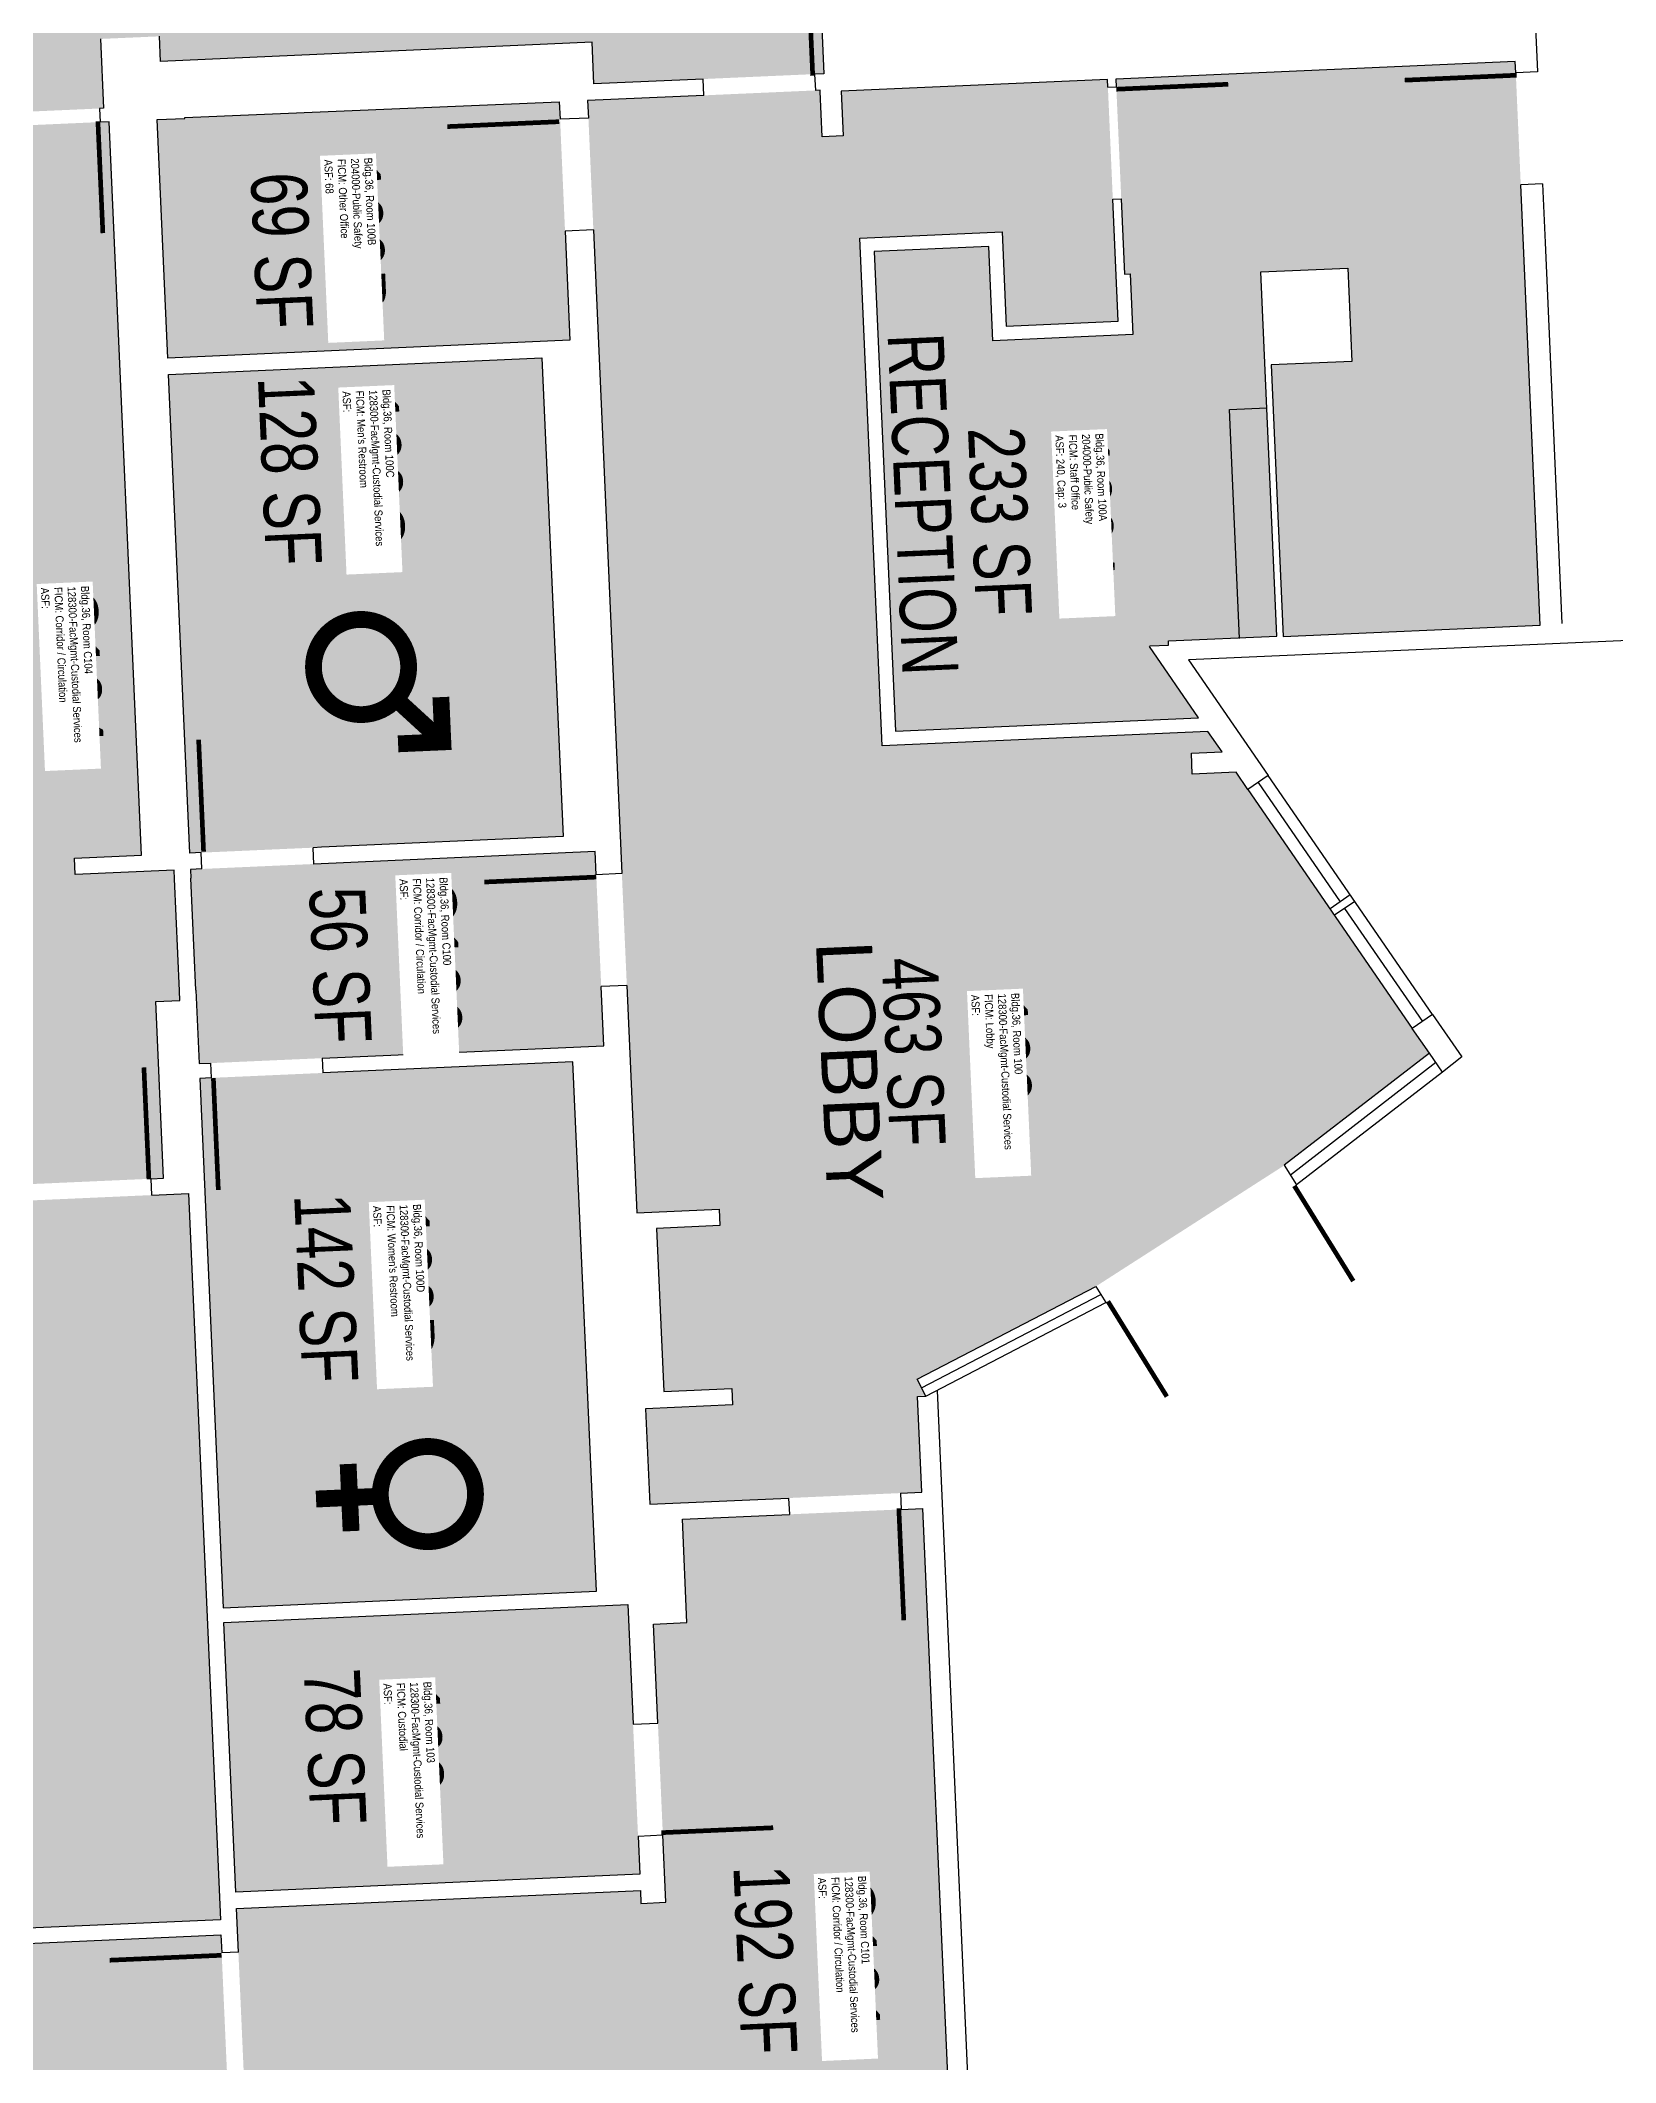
# Model space of a CAD drawing. Header units: inches. Extents: x 69210132 to 69211855, y 27688283 to 27689859.
# Drawn here: x 69210611 to 69211118, y 27688682 to 27689332 of the extents above; entities that cross this region are included whole.
import ezdxf
from ezdxf.enums import TextEntityAlignment as Align

# ---------------------------------------------------------------- set-up
doc = ezdxf.new("R2010")
doc.units = ezdxf.units.IN
doc.header["$MEASUREMENT"] = 0
for name, color, linetype in [('A-DOOR', 2, 'Continuous'), ('A-FLOR', 3, 'Continuous'), ('A-GLAZ', 1, 'Continuous'), ('A-IDEN-ICON', 4, 'Continuous'), ('A-IDEN-RNUM', 7, 'Continuous'), ('A-IDEN-SNUM', 4, 'Continuous'), ('A-IDEN-TEXT', 4, 'Continuous'), ('A-IDEN-VNUM', 4, 'Continuous'), ('A-WALL', 5, 'Continuous'), ('AREA-TEXT', 3, 'Continuous'), ('Rooms-Category-Color', 7, 'Continuous'), ('Rooms-College-Color', 7, 'Continuous'), ('Rooms-Department-Color', 7, 'Continuous'), ('Rooms-Division-Color', 7, 'Continuous'), ('Rooms-Information', 7, 'Continuous')]:
    doc.layers.add(name, color=color, linetype=linetype)
doc.styles.add('CP_AREA', font='arial.ttf', dxfattribs={"height": 15})
doc.styles.add('CP_ROOMSNUMBER', font='arial.ttf', dxfattribs={"height": 1})
doc.styles.add('CP_ROOMVNUMBER', font='arial.ttf', dxfattribs={"width": 0.85, "height": 0.075})
doc.styles.get("Standard").update_dxf_attribs({"font": 'arial.ttf'})

# ---------------------------------------------------------------- blocks, each defined once
blk = doc.blocks.new('CPWOMEN')
at = {"const_width": 0.015}
blk.add_lwpolyline([(-0.0375, 0, 1), (0.0475, 0, 1)], format="xyb", close=True, dxfattribs=at)
for points in [[(0.005, -0.04), (0.005, -0.1)], [(-0.025, -0.07), (0.035, -0.07)]]:
    blk.add_lwpolyline(points, dxfattribs=at)
blk = doc.blocks.new('CPMEN')
at = {"const_width": 0.015}
for points in [[(0.055, 0.01), (0.055, 0.05), (0.015, 0.05)], [(0.0151, 0.0101), (0.055, 0.05)]]:
    blk.add_lwpolyline(points, dxfattribs=at)
blk.add_lwpolyline([(-0.0575, -0.02, 1), (0.0275, -0.02, 1)], format="xyb", close=True, dxfattribs=at)

msp = doc.modelspace()

# ---------------------------------------------------------------- hatches: boundary and pattern name
at = {"layer": 'Rooms-Category-Color', "true_color": 0xadadad}
for points in [[(69210506.73, 27689421.72), (69210570.54, 27689424.55), (69210571, 27689414.31), (69210585.36, 27689414.94), (69210650.55, 27689417.83), (69210650.1, 27689427.82), (69210858.13, 27689437.03), (69210863.24, 27689321.64), (69210789.33, 27689318.37), (69210788.74, 27689331.73), (69210650, 27689325.59), (69210649.64, 27689333.65), (69210630.66, 27689332.81), (69210631.65, 27689310.51), (69210581.51, 27689308.29), (69210580.69, 27689326.86), (69210511.07, 27689323.78)], [(69210787.31, 27689313.03), (69210803.14, 27688955.53), (69210829.62, 27688956.7), (69210829.85, 27688951.45), (69210809.49, 27688950.55), (69210811.82, 27688898.1), (69210833.67, 27688899.07), (69210833.9, 27688893.83), (69210805.93, 27688892.59), (69210807.29, 27688861.9), (69210894.7, 27688865.77), (69210893.33, 27688896.66), (69210895.98, 27688896.79), (69210893.25, 27688902.05), (69210950.54, 27688931.79), (69211010.81, 27688970.49), (69211057.83, 27689006.97), (69210995.77, 27689097.16), (69210981.7, 27689096.54), (69210981.4, 27689103.28), (69210991.25, 27689103.72), (69210986.74, 27689110.27), (69210882, 27689105.64), (69210874.78, 27689268.74), (69210920.54, 27689270.77), (69210921.88, 27689240.53), (69210957.85, 27689242.13), (69210954.46, 27689319.8), (69210868.81, 27689316.01), (69210869.44, 27689301.65), (69210862.7, 27689301.35), (69210862.05, 27689315.96), (69210862.04, 27689316.33)], [(69210362.03, 27688953.87), (69210651, 27688966.66), (69210648.49, 27689023.48), (69210656.23, 27689023.82), (69210654.5, 27689062.91), (69210654.38, 27689065.66), (69210622.53, 27689064.25), (69210622.3, 27689069.49), (69210643.9, 27689070.45), (69210633.47, 27689306.22), (69210576.02, 27689303.67), (69210588.54, 27689020.83), (69210583.3, 27689020.59), (69210583.29, 27689020.72), (69210359.51, 27689010.81)], [(69210772.58, 27689230.29), (69210779.4, 27689076.45), (69210701.72, 27689073.01), (69210659.39, 27689071.13), (69210652.58, 27689224.98)], [(69210662.38, 27689003.49), (69210792.51, 27689009.25), (69210789.74, 27689071.65), (69210659.62, 27689065.89), (69210661.33, 27689027.18)], [(69210782.6, 27689004.05), (69210662.59, 27688998.74), (69210670.13, 27688828.62), (69210790.13, 27688833.93)], [(69210669.3, 27688728.36), (69210537.38, 27688722.52), (69210533.14, 27688818.24), (69210605.13, 27688821.36), (69210599.03, 27688959.1), (69210658.98, 27688961.76)], [(69210817.76, 27688857.11), (69210894.93, 27688860.52), (69210903.6, 27688664.75), (69210677.86, 27688654), (69210674.41, 27688731.96), (69210804.28, 27688737.71), (69210804.46, 27688733.59), (69210812.45, 27688733.95), (69210808.49, 27688823.36), (69210819.23, 27688823.84)], [(69210670.34, 27688823.87), (69210800.21, 27688829.62), (69210804.05, 27688742.96), (69210674.17, 27688737.21)]]:
    msp.add_hatch(color=253, dxfattribs=at).paths.add_polyline_path(points)
at = {"layer": 'Rooms-Category-Color', "true_color": 0xfa9ba3}
for points in [[(69211031.66, 27689259.16), (69211032.99, 27689229.19), (69211007.02, 27689228.04), (69211010.88, 27689140.75), (69211093.55, 27689144.41), (69211085.53, 27689325.61), (69210957.15, 27689319.92), (69210959.93, 27689257.23), (69210961.68, 27689257.31), (69210962.54, 27689237.83), (69210917.58, 27689235.84), (69210916.25, 27689266.07), (69210879.47, 27689264.45), (69210886.3, 27689110.33), (69210983.73, 27689114.65), (69210967.94, 27689137.59), (69210968.15, 27689137.73), (69210974.09, 27689138.01), (69210974.03, 27689139.37), (69211008.87, 27689140.91), (69211003.69, 27689257.92)], [(69210778.2, 27689312.62), (69210781.59, 27689235.95), (69210652.34, 27689230.23), (69210648.95, 27689306.9), (69210657.82, 27689307.29), (69210657.81, 27689307.61)]]:
    msp.add_hatch(color=241, dxfattribs=at).paths.add_polyline_path(points)
at = {"layer": 'Rooms-Category-Color', "true_color": 0xfbafa2}
msp.add_hatch(color=21, dxfattribs=at).paths.add_polyline_path([(69210669.4, 27688723.49), (69210672.2, 27688660.26), (69210537.71, 27688654.3), (69210544.48, 27688501.33), (69210679.53, 27688507.31), (69210687.13, 27688333.89), (69210201.88, 27688312.4), (69210180.18, 27688802.41), (69210528.27, 27688817.9), (69210532.72, 27688717.43)])
at = {"layer": 'Rooms-College-Color', "true_color": 0xadadad}
for points in [[(69210506.73, 27689421.72), (69210570.54, 27689424.55), (69210571, 27689414.31), (69210585.36, 27689414.94), (69210650.55, 27689417.83), (69210650.1, 27689427.82), (69210858.13, 27689437.03), (69210863.24, 27689321.64), (69210789.33, 27689318.37), (69210788.74, 27689331.73), (69210650, 27689325.59), (69210649.64, 27689333.65), (69210630.66, 27689332.81), (69210631.65, 27689310.51), (69210581.51, 27689308.29), (69210580.69, 27689326.86), (69210511.07, 27689323.78)], [(69210787.31, 27689313.03), (69210803.14, 27688955.53), (69210829.62, 27688956.7), (69210829.85, 27688951.45), (69210809.49, 27688950.55), (69210811.82, 27688898.1), (69210833.67, 27688899.07), (69210833.9, 27688893.83), (69210805.93, 27688892.59), (69210807.29, 27688861.9), (69210894.7, 27688865.77), (69210893.33, 27688896.66), (69210895.98, 27688896.79), (69210893.25, 27688902.05), (69210950.54, 27688931.79), (69211010.81, 27688970.49), (69211057.83, 27689006.97), (69210995.77, 27689097.16), (69210981.7, 27689096.54), (69210981.4, 27689103.28), (69210991.25, 27689103.72), (69210986.74, 27689110.27), (69210882, 27689105.64), (69210874.78, 27689268.74), (69210920.54, 27689270.77), (69210921.88, 27689240.53), (69210957.85, 27689242.13), (69210954.46, 27689319.8), (69210868.81, 27689316.01), (69210869.44, 27689301.65), (69210862.7, 27689301.35), (69210862.05, 27689315.96), (69210862.04, 27689316.33)], [(69210362.03, 27688953.87), (69210651, 27688966.66), (69210648.49, 27689023.48), (69210656.23, 27689023.82), (69210654.5, 27689062.91), (69210654.38, 27689065.66), (69210622.53, 27689064.25), (69210622.3, 27689069.49), (69210643.9, 27689070.45), (69210633.47, 27689306.22), (69210576.02, 27689303.67), (69210588.54, 27689020.83), (69210583.3, 27689020.59), (69210583.29, 27689020.72), (69210359.51, 27689010.81)], [(69210772.58, 27689230.29), (69210779.4, 27689076.45), (69210701.72, 27689073.01), (69210659.39, 27689071.13), (69210652.58, 27689224.98)], [(69210662.38, 27689003.49), (69210792.51, 27689009.25), (69210789.74, 27689071.65), (69210659.62, 27689065.89), (69210661.33, 27689027.18)], [(69210782.6, 27689004.05), (69210662.59, 27688998.74), (69210670.13, 27688828.62), (69210790.13, 27688833.93)], [(69210817.76, 27688857.11), (69210894.93, 27688860.52), (69210903.6, 27688664.75), (69210677.86, 27688654), (69210674.41, 27688731.96), (69210804.28, 27688737.71), (69210804.46, 27688733.59), (69210812.45, 27688733.95), (69210808.49, 27688823.36), (69210819.23, 27688823.84)], [(69210670.34, 27688823.87), (69210800.21, 27688829.62), (69210804.05, 27688742.96), (69210674.17, 27688737.21)]]:
    msp.add_hatch(color=253, dxfattribs=at).paths.add_polyline_path(points)
at = {"layer": 'Rooms-College-Color', "true_color": 0x80bc67}
for points in [[(69211031.66, 27689259.16), (69211032.99, 27689229.19), (69211007.02, 27689228.04), (69211010.88, 27689140.75), (69211093.55, 27689144.41), (69211085.53, 27689325.61), (69210957.15, 27689319.92), (69210959.93, 27689257.23), (69210961.68, 27689257.31), (69210962.54, 27689237.83), (69210917.58, 27689235.84), (69210916.25, 27689266.07), (69210879.47, 27689264.45), (69210886.3, 27689110.33), (69210983.73, 27689114.65), (69210967.94, 27689137.59), (69210968.15, 27689137.73), (69210974.09, 27689138.01), (69210974.03, 27689139.37), (69211008.87, 27689140.91), (69211003.69, 27689257.92)], [(69210778.2, 27689312.62), (69210781.59, 27689235.95), (69210652.34, 27689230.23), (69210648.95, 27689306.9), (69210657.82, 27689307.29), (69210657.81, 27689307.61)], [(69210669.4, 27688723.49), (69210672.2, 27688660.26), (69210537.71, 27688654.3), (69210544.48, 27688501.33), (69210679.53, 27688507.31), (69210687.13, 27688333.89), (69210201.88, 27688312.4), (69210180.18, 27688802.41), (69210528.27, 27688817.9), (69210532.72, 27688717.43)]]:
    msp.add_hatch(color=83, dxfattribs=at).paths.add_polyline_path(points)
at = {"layer": 'Rooms-College-Color', "true_color": 0x99d7b2}
msp.add_hatch(color=253, dxfattribs=at).paths.add_polyline_path([(69210669.3, 27688728.36), (69210537.38, 27688722.52), (69210533.14, 27688818.24), (69210605.13, 27688821.36), (69210599.03, 27688959.1), (69210658.98, 27688961.76)])
at = {"layer": 'Rooms-Department-Color', "true_color": 0xacacac}
for points in [[(69210506.73, 27689421.72), (69210570.54, 27689424.55), (69210571, 27689414.31), (69210585.36, 27689414.94), (69210650.55, 27689417.83), (69210650.1, 27689427.82), (69210858.13, 27689437.03), (69210863.24, 27689321.64), (69210789.33, 27689318.37), (69210788.74, 27689331.73), (69210650, 27689325.59), (69210649.64, 27689333.65), (69210630.66, 27689332.81), (69210631.65, 27689310.51), (69210581.51, 27689308.29), (69210580.69, 27689326.86), (69210511.07, 27689323.78)], [(69210787.31, 27689313.03), (69210803.14, 27688955.53), (69210829.62, 27688956.7), (69210829.85, 27688951.45), (69210809.49, 27688950.55), (69210811.82, 27688898.1), (69210833.67, 27688899.07), (69210833.9, 27688893.83), (69210805.93, 27688892.59), (69210807.29, 27688861.9), (69210894.7, 27688865.77), (69210893.33, 27688896.66), (69210895.98, 27688896.79), (69210893.25, 27688902.05), (69210950.54, 27688931.79), (69211010.81, 27688970.49), (69211057.83, 27689006.97), (69210995.77, 27689097.16), (69210981.7, 27689096.54), (69210981.4, 27689103.28), (69210991.25, 27689103.72), (69210986.74, 27689110.27), (69210882, 27689105.64), (69210874.78, 27689268.74), (69210920.54, 27689270.77), (69210921.88, 27689240.53), (69210957.85, 27689242.13), (69210954.46, 27689319.8), (69210868.81, 27689316.01), (69210869.44, 27689301.65), (69210862.7, 27689301.35), (69210862.05, 27689315.96), (69210862.04, 27689316.33)], [(69210362.03, 27688953.87), (69210651, 27688966.66), (69210648.49, 27689023.48), (69210656.23, 27689023.82), (69210654.5, 27689062.91), (69210654.38, 27689065.66), (69210622.53, 27689064.25), (69210622.3, 27689069.49), (69210643.9, 27689070.45), (69210633.47, 27689306.22), (69210576.02, 27689303.67), (69210588.54, 27689020.83), (69210583.3, 27689020.59), (69210583.29, 27689020.72), (69210359.51, 27689010.81)], [(69210772.58, 27689230.29), (69210779.4, 27689076.45), (69210701.72, 27689073.01), (69210659.39, 27689071.13), (69210652.58, 27689224.98)], [(69210662.38, 27689003.49), (69210792.51, 27689009.25), (69210789.74, 27689071.65), (69210659.62, 27689065.89), (69210661.33, 27689027.18)], [(69210782.6, 27689004.05), (69210662.59, 27688998.74), (69210670.13, 27688828.62), (69210790.13, 27688833.93)], [(69210669.3, 27688728.36), (69210537.38, 27688722.52), (69210533.14, 27688818.24), (69210605.13, 27688821.36), (69210599.03, 27688959.1), (69210658.98, 27688961.76)], [(69210817.76, 27688857.11), (69210894.93, 27688860.52), (69210903.6, 27688664.75), (69210677.86, 27688654), (69210674.41, 27688731.96), (69210804.28, 27688737.71), (69210804.46, 27688733.59), (69210812.45, 27688733.95), (69210808.49, 27688823.36), (69210819.23, 27688823.84)], [(69210670.34, 27688823.87), (69210800.21, 27688829.62), (69210804.05, 27688742.96), (69210674.17, 27688737.21)]]:
    msp.add_hatch(color=253, dxfattribs=at).paths.add_polyline_path(points)
at = {"layer": 'Rooms-Department-Color', "true_color": 0x80bc67}
for points in [[(69211031.66, 27689259.16), (69211032.99, 27689229.19), (69211007.02, 27689228.04), (69211010.88, 27689140.75), (69211093.55, 27689144.41), (69211085.53, 27689325.61), (69210957.15, 27689319.92), (69210959.93, 27689257.23), (69210961.68, 27689257.31), (69210962.54, 27689237.83), (69210917.58, 27689235.84), (69210916.25, 27689266.07), (69210879.47, 27689264.45), (69210886.3, 27689110.33), (69210983.73, 27689114.65), (69210967.94, 27689137.59), (69210968.15, 27689137.73), (69210974.09, 27689138.01), (69210974.03, 27689139.37), (69211008.87, 27689140.91), (69211003.69, 27689257.92)], [(69210778.2, 27689312.62), (69210781.59, 27689235.95), (69210652.34, 27689230.23), (69210648.95, 27689306.9), (69210657.82, 27689307.29), (69210657.81, 27689307.61)], [(69210669.4, 27688723.49), (69210672.2, 27688660.26), (69210537.71, 27688654.3), (69210544.48, 27688501.33), (69210679.53, 27688507.31), (69210687.13, 27688333.89), (69210201.88, 27688312.4), (69210180.18, 27688802.41), (69210528.27, 27688817.9), (69210532.72, 27688717.43)]]:
    msp.add_hatch(color=83, dxfattribs=at).paths.add_polyline_path(points)
at = {"layer": 'Rooms-Division-Color', "true_color": 0xadadad}
for points in [[(69210506.73, 27689421.72), (69210570.54, 27689424.55), (69210571, 27689414.31), (69210585.36, 27689414.94), (69210650.55, 27689417.83), (69210650.1, 27689427.82), (69210858.13, 27689437.03), (69210863.24, 27689321.64), (69210789.33, 27689318.37), (69210788.74, 27689331.73), (69210650, 27689325.59), (69210649.64, 27689333.65), (69210630.66, 27689332.81), (69210631.65, 27689310.51), (69210581.51, 27689308.29), (69210580.69, 27689326.86), (69210511.07, 27689323.78)], [(69210787.31, 27689313.03), (69210803.14, 27688955.53), (69210829.62, 27688956.7), (69210829.85, 27688951.45), (69210809.49, 27688950.55), (69210811.82, 27688898.1), (69210833.67, 27688899.07), (69210833.9, 27688893.83), (69210805.93, 27688892.59), (69210807.29, 27688861.9), (69210894.7, 27688865.77), (69210893.33, 27688896.66), (69210895.98, 27688896.79), (69210893.25, 27688902.05), (69210950.54, 27688931.79), (69211010.81, 27688970.49), (69211057.83, 27689006.97), (69210995.77, 27689097.16), (69210981.7, 27689096.54), (69210981.4, 27689103.28), (69210991.25, 27689103.72), (69210986.74, 27689110.27), (69210882, 27689105.64), (69210874.78, 27689268.74), (69210920.54, 27689270.77), (69210921.88, 27689240.53), (69210957.85, 27689242.13), (69210954.46, 27689319.8), (69210868.81, 27689316.01), (69210869.44, 27689301.65), (69210862.7, 27689301.35), (69210862.05, 27689315.96), (69210862.04, 27689316.33)], [(69210362.03, 27688953.87), (69210651, 27688966.66), (69210648.49, 27689023.48), (69210656.23, 27689023.82), (69210654.5, 27689062.91), (69210654.38, 27689065.66), (69210622.53, 27689064.25), (69210622.3, 27689069.49), (69210643.9, 27689070.45), (69210633.47, 27689306.22), (69210576.02, 27689303.67), (69210588.54, 27689020.83), (69210583.3, 27689020.59), (69210583.29, 27689020.72), (69210359.51, 27689010.81)], [(69210772.58, 27689230.29), (69210779.4, 27689076.45), (69210701.72, 27689073.01), (69210659.39, 27689071.13), (69210652.58, 27689224.98)], [(69210662.38, 27689003.49), (69210792.51, 27689009.25), (69210789.74, 27689071.65), (69210659.62, 27689065.89), (69210661.33, 27689027.18)], [(69210782.6, 27689004.05), (69210662.59, 27688998.74), (69210670.13, 27688828.62), (69210790.13, 27688833.93)], [(69210669.3, 27688728.36), (69210537.38, 27688722.52), (69210533.14, 27688818.24), (69210605.13, 27688821.36), (69210599.03, 27688959.1), (69210658.98, 27688961.76)], [(69210817.76, 27688857.11), (69210894.93, 27688860.52), (69210903.6, 27688664.75), (69210677.86, 27688654), (69210674.41, 27688731.96), (69210804.28, 27688737.71), (69210804.46, 27688733.59), (69210812.45, 27688733.95), (69210808.49, 27688823.36), (69210819.23, 27688823.84)], [(69210670.34, 27688823.87), (69210800.21, 27688829.62), (69210804.05, 27688742.96), (69210674.17, 27688737.21)]]:
    msp.add_hatch(color=253, dxfattribs=at).paths.add_polyline_path(points)
at = {"layer": 'Rooms-Division-Color', "true_color": 0x80bc67}
for points in [[(69211031.66, 27689259.16), (69211032.99, 27689229.19), (69211007.02, 27689228.04), (69211010.88, 27689140.75), (69211093.55, 27689144.41), (69211085.53, 27689325.61), (69210957.15, 27689319.92), (69210959.93, 27689257.23), (69210961.68, 27689257.31), (69210962.54, 27689237.83), (69210917.58, 27689235.84), (69210916.25, 27689266.07), (69210879.47, 27689264.45), (69210886.3, 27689110.33), (69210983.73, 27689114.65), (69210967.94, 27689137.59), (69210968.15, 27689137.73), (69210974.09, 27689138.01), (69210974.03, 27689139.37), (69211008.87, 27689140.91), (69211003.69, 27689257.92)], [(69210778.2, 27689312.62), (69210781.59, 27689235.95), (69210652.34, 27689230.23), (69210648.95, 27689306.9), (69210657.82, 27689307.29), (69210657.81, 27689307.61)], [(69210669.4, 27688723.49), (69210672.2, 27688660.26), (69210537.71, 27688654.3), (69210544.48, 27688501.33), (69210679.53, 27688507.31), (69210687.13, 27688333.89), (69210201.88, 27688312.4), (69210180.18, 27688802.41), (69210528.27, 27688817.9), (69210532.72, 27688717.43)]]:
    msp.add_hatch(color=83, dxfattribs=at).paths.add_polyline_path(points)

# ---------------------------------------------------------------- linework, layer by layer
at = {"layer": 'A-DOOR'}
for points in [[(69210859.67, 27689320.98, 1.5, 1.5, 0), (69210858.08, 27689356.95, 0, 0, 0), (69210857.33, 27689356.92, 0, 0, 0.414214), (69210824.52, 27689317.93, 0, 0, 0.414214)], [(69210957.29, 27689316.65, 1.5, 1.5, 0), (69210993.25, 27689318.25, 0, 0, 0), (69210993.29, 27689317.5, 0, 0, -0.414214), (69210957.35, 27689281.37, 0, 0, -0.414214)], [(69211085.96, 27689321.15, 1.5, 1.5, 0), (69211050, 27689319.56, 0, 0, 0), (69211050.03, 27689318.81, 0, 0, 0.414214), (69211089.02, 27689286.01, 0, 0, 0.414214)], [(69210629.87, 27689306.35, 1.5, 1.5, 0), (69210631.46, 27689270.39, 0, 0, 0), (69210630.71, 27689270.36, 0, 0, -0.414214), (69210594.58, 27689306.29, 0, 0, -0.414214)], [(69210778.15, 27689306.22, 1.5, 1.5, 0), (69210742.19, 27689304.63, 0, 0, 0), (69210742.22, 27689303.88, 0, 0, 0.414214), (69210781.21, 27689271.07, 0, 0, 0.414214)], [(69210663.84, 27689071.62, 1.5, 1.5, 0), (69210662.25, 27689107.59, 0, 0, 0), (69210662.99, 27689107.62, 0, 0, -0.414214), (69210699.12, 27689071.68, 0, 0, -0.414214)], [(69210790.06, 27689063.44, 1.5, 1.5, 0), (69210754.1, 27689061.85, 0, 0, 0), (69210754.13, 27689061.1, 0, 0, 0.414214), (69210793.12, 27689028.29, 0, 0, 0.414214)], [(69210646.26, 27688966.3, 1.5, 1.5, 0), (69210644.66, 27689002.26, 0, 0, 0), (69210643.91, 27689002.23, 0, 0, 0.414214), (69210611.11, 27688963.24, 0, 0, 0.414214)], [(69210666.99, 27688998.83, 1.5, 1.5, 0), (69210668.58, 27688962.86, 0, 0, 0), (69210669.33, 27688962.9, 0, 0, 0.414214), (69210702.14, 27689001.89, 0, 0, 0.414214)], [(69211014.49, 27688964.21, 1.5, 1.5, 0), (69211033.45, 27688933.61, 0, 0, 0), (69211032.81, 27688933.21, 0, 0, -0.414214), (69210983.73, 27688946.92, 0, 0, -0.414214)], [(69210954.56, 27688927.09, 1.5, 1.5, 0), (69210973.51, 27688896.48, 0, 0, 0), (69210974.15, 27688896.88, 0, 0, 0.414214), (69210983.73, 27688946.92, 0, 0, 0.414214)], [(69210887.35, 27688860.57, 1.5, 1.5, 0), (69210888.94, 27688824.6, 0, 0, 0), (69210888.2, 27688824.57, 0, 0, -0.414214), (69210852.07, 27688860.51, 0, 0, -0.414214)], [(69210810.99, 27688756.32, 1.5, 1.5, 0), (69210846.96, 27688757.91, 0, 0, 0), (69210846.92, 27688758.66, 0, 0, 0.414214), (69210807.93, 27688791.47, 0, 0, 0.414214)], [(69210669.61, 27688716.92, 1.5, 1.5, 0), (69210633.65, 27688715.33, 0, 0, 0), (69210633.68, 27688714.58, 0, 0, 0.414214), (69210672.67, 27688681.77, 0, 0, 0.414214)]]:
    msp.add_lwpolyline(points, format="xyseb", dxfattribs=at)
at = {"layer": 'A-FLOR'}
for p, q in [((69210993.64, 27689213.68), (69211005.63, 27689214.21)), ((69210996.9, 27689140.13), (69210993.64, 27689213.68))]:
    msp.add_line(p, q, dxfattribs=at)
at = {"layer": 'A-GLAZ'}
for p, q in [((69211058.92, 27689019.29), (69211006.07, 27689096.08)), ((69210999.58, 27689091.62), (69211052.43, 27689014.82)), ((69211032.49, 27689057.69), (69211026, 27689053.22)), ((69211033.91, 27689055.63), (69211027.42, 27689051.16)), ((69211057.9, 27689006.87), (69211011.27, 27688970.84)), ((69211060, 27689003.83), (69211013.22, 27688967.69)), ((69211062.09, 27689000.78), (69211015.17, 27688964.53))]:
    msp.add_line(p, q, dxfattribs=at)
for points in [[(69211002.82, 27689093.85), (69211029.25, 27689055.45)], [(69211030.66, 27689053.39), (69211055.67, 27689017.06)], [(69210893.25, 27688902.05), (69210950.7, 27688931.89)], [(69210894.62, 27688899.32), (69210952.32, 27688929.29)], [(69210895.99, 27688896.59), (69210953.93, 27688926.68)]]:
    msp.add_lwpolyline(points, dxfattribs=at)
at = {"layer": 'A-WALL'}
for p, q in [((69210859.84, 27689398.26), (69210863.24, 27689321.64)), ((69211091.63, 27689346.14), (69211092.69, 27689322.2)), ((69210630.66, 27689332.81), (69210631.65, 27689310.51)), ((69210650, 27689325.59), (69210649.64, 27689333.65)), ((69210788.74, 27689331.73), (69210650, 27689325.59)), ((69210789.33, 27689318.37), (69210788.74, 27689331.73)), ((69211085.53, 27689325.61), (69210957.15, 27689319.92)), ((69211085.69, 27689321.89), (69211085.53, 27689325.61)), ((69211092.69, 27689322.2), (69211085.69, 27689321.89)), ((69210824.43, 27689319.93), (69210789.33, 27689318.37)), ((69210824.67, 27689314.68), (69210824.43, 27689319.93)), ((69210863.24, 27689321.64), (69210860.4, 27689321.52)), ((69210860.63, 27689316.27), (69210860.4, 27689321.52)), ((69210862.04, 27689316.33), (69210860.63, 27689316.27)), ((69210862.05, 27689315.96), (69210862.04, 27689316.33)), ((69210862.7, 27689301.35), (69210862.05, 27689315.96)), ((69210954.46, 27689319.8), (69210868.81, 27689316.01)), ((69210868.81, 27689316.01), (69210869.44, 27689301.65)), ((69210954.57, 27689317.28), (69210954.46, 27689319.8)), ((69210954.57, 27689317.28), (69210957.27, 27689317.4)), ((69210957.15, 27689319.92), (69210957.27, 27689317.4)), ((69210631.65, 27689310.51), (69210630.43, 27689310.46)), ((69210630.43, 27689310.46), (69210630.63, 27689306.09)), ((69210657.81, 27689307.61), (69210778.2, 27689312.62)), ((69210778.2, 27689312.62), (69210778.45, 27689306.98)), ((69210824.67, 27689314.68), (69210787.31, 27689313.03)), ((69210787.31, 27689313.03), (69210787.56, 27689307.39)), ((69210633.47, 27689306.22), (69210630.63, 27689306.09)), ((69210643.9, 27689070.45), (69210633.47, 27689306.22)), ((69210648.95, 27689306.9), (69210657.82, 27689307.29)), ((69210652.34, 27689230.23), (69210648.95, 27689306.9)), ((69210657.82, 27689307.29), (69210657.81, 27689307.61)), ((69210787.56, 27689307.39), (69210778.45, 27689306.98)), ((69210869.44, 27689301.65), (69210862.7, 27689301.35)), ((69211094.28, 27689286.24), (69211087.28, 27689285.93)), ((69211093.55, 27689144.41), (69211087.28, 27689285.93)), ((69211094.28, 27689286.24), (69211095.11, 27689267.35)), ((69210956.14, 27689281.32), (69210958.86, 27689281.44)), ((69210957.85, 27689242.13), (69210956.14, 27689281.32)), ((69210958.86, 27689281.44), (69210959.93, 27689257.23)), ((69210789.16, 27689271.42), (69210780.04, 27689271.02)), ((69210780.04, 27689271.02), (69210781.59, 27689235.95)), ((69210789.16, 27689271.42), (69210798.32, 27689064.56)), ((69210874.78, 27689268.74), (69210920.54, 27689270.77)), ((69210920.54, 27689270.77), (69210921.88, 27689240.53)), ((69210882, 27689105.64), (69210874.78, 27689268.74)), ((69210916.25, 27689266.07), (69210879.47, 27689264.45)), ((69210879.47, 27689264.45), (69210886.3, 27689110.33)), ((69210917.58, 27689235.84), (69210916.25, 27689266.07)), ((69211095.11, 27689267.35), (69211100.53, 27689144.97)), ((69210959.93, 27689257.23), (69210961.68, 27689257.31)), ((69210961.68, 27689257.31), (69210962.54, 27689237.83)), ((69211003.69, 27689257.92), (69211031.66, 27689259.16)), ((69211008.87, 27689140.91), (69211003.69, 27689257.92)), ((69211031.66, 27689259.16), (69211032.99, 27689229.19)), ((69210962.54, 27689237.83), (69210917.58, 27689235.84)), ((69210921.88, 27689240.53), (69210957.85, 27689242.13)), ((69210781.59, 27689235.95), (69210652.34, 27689230.23)), ((69210652.58, 27689224.98), (69210772.58, 27689230.29)), ((69210659.39, 27689071.13), (69210652.58, 27689224.98)), ((69210772.58, 27689230.29), (69210779.4, 27689076.45)), ((69211032.99, 27689229.19), (69211007.02, 27689228.04)), ((69211007.02, 27689228.04), (69211010.88, 27689140.75)), ((69211855.49, 27689171.51), (69210980.48, 27689133.27)), ((69210974.03, 27689139.37), (69211008.87, 27689140.91)), ((69211010.88, 27689140.75), (69211093.55, 27689144.41)), ((69210967.94, 27689137.59), (69210968.15, 27689137.73)), ((69210983.73, 27689114.65), (69210967.94, 27689137.59)), ((69210968.15, 27689137.73), (69210974.09, 27689138.01)), ((69210974.09, 27689138.01), (69210974.03, 27689139.37)), ((69210980.48, 27689133.27), (69211006.07, 27689096.08)), ((69210886.3, 27689110.33), (69210983.73, 27689114.65)), ((69210986.74, 27689110.27), (69210882, 27689105.64)), ((69210991.25, 27689103.72), (69210986.74, 27689110.27)), ((69210981.4, 27689103.28), (69210991.25, 27689103.72)), ((69210981.7, 27689096.54), (69210981.4, 27689103.28)), ((69210995.77, 27689097.16), (69210981.7, 27689096.54)), ((69210999.58, 27689091.62), (69210995.77, 27689097.16)), ((69211006.07, 27689096.08), (69210999.58, 27689091.62)), ((69210779.4, 27689076.45), (69210701.72, 27689073.01)), ((69210622.3, 27689069.49), (69210643.9, 27689070.45)), ((69210622.53, 27689064.25), (69210622.3, 27689069.49)), ((69210663.1, 27689071.3), (69210659.39, 27689071.13)), ((69210663.33, 27689066.05), (69210663.1, 27689071.3)), ((69210701.72, 27689073.01), (69210699.07, 27689072.89)), ((69210699.3, 27689067.64), (69210699.07, 27689072.89)), ((69210789.74, 27689071.65), (69210699.3, 27689067.64)), ((69210790.07, 27689064.19), (69210789.74, 27689071.65)), ((69210654.38, 27689065.66), (69210622.53, 27689064.25)), ((69210654.5, 27689062.91), (69210654.38, 27689065.66)), ((69210654.5, 27689062.85), (69210654.5, 27689062.91)), ((69210656.09, 27689026.89), (69210654.5, 27689062.85)), ((69210663.33, 27689066.05), (69210659.62, 27689065.89)), ((69210659.62, 27689065.89), (69210659.74, 27689063.08)), ((69210661.34, 27689027.12), (69210659.74, 27689063.08)), ((69210798.32, 27689064.56), (69210790.07, 27689064.19)), ((69210648.49, 27689023.48), (69210656.23, 27689023.82)), ((69210651, 27688966.66), (69210648.49, 27689023.48)), ((69210656.23, 27689023.82), (69210656.09, 27689026.89)), ((69210661.34, 27689027.12), (69210662.38, 27689003.49)), ((69210799.91, 27689028.59), (69210791.67, 27689028.23)), ((69210792.51, 27689009.25), (69210791.67, 27689028.23)), ((69210799.91, 27689028.59), (69210803.14, 27688955.53)), ((69211058.92, 27689019.29), (69211052.43, 27689014.82)), ((69211058.92, 27689019.29), (69211068.32, 27689005.63)), ((69211057.9, 27689006.87), (69211052.43, 27689014.82)), ((69210701.99, 27689005.24), (69210792.51, 27689009.25)), ((69210701.99, 27689005.24), (69210702.2, 27689000.49)), ((69210782.6, 27689004.05), (69210702.2, 27689000.49)), ((69210790.13, 27688833.93), (69210782.6, 27689004.05)), ((69211062.09, 27689000.78), (69211057.9, 27689006.87)), ((69211068.32, 27689005.63), (69211062.09, 27689000.78)), ((69210662.38, 27689003.49), (69210666.02, 27689003.65)), ((69210666.23, 27688998.9), (69210662.59, 27688998.74)), ((69210662.59, 27688998.74), (69210670.13, 27688828.62)), ((69210666.02, 27689003.65), (69210666.23, 27688998.9)), ((69210647, 27688966.48), (69210651, 27688966.66)), ((69210647.23, 27688961.24), (69210647, 27688966.48)), ((69211011.27, 27688970.84), (69211015.17, 27688964.53)), ((69210647.23, 27688961.24), (69210658.98, 27688961.76)), ((69210658.98, 27688961.76), (69210669.3, 27688728.36)), ((69210803.14, 27688955.53), (69210829.62, 27688956.7)), ((69210829.62, 27688956.7), (69210829.85, 27688951.45)), ((69210829.85, 27688951.45), (69210809.49, 27688950.55)), ((69210809.49, 27688950.55), (69210811.82, 27688898.1)), ((69210950.7, 27688931.89), (69210953.93, 27688926.68)), ((69210895.99, 27688896.59), (69210893.25, 27688902.05)), ((69210833.9, 27688893.83), (69210805.93, 27688892.59)), ((69210811.82, 27688898.1), (69210833.67, 27688899.07)), ((69210833.67, 27688899.07), (69210833.9, 27688893.83)), ((69210893.34, 27688896.47), (69210895.99, 27688896.59)), ((69210894.7, 27688865.77), (69210893.34, 27688896.47)), ((69210899.64, 27688898.48), (69210911.81, 27688623.45)), ((69210805.93, 27688892.59), (69210807.29, 27688861.9)), ((69210807.29, 27688861.9), (69210851.92, 27688863.87)), ((69210851.92, 27688863.87), (69210852.15, 27688858.63)), ((69210887.89, 27688865.47), (69210894.7, 27688865.77)), ((69210887.89, 27688865.47), (69210888.12, 27688860.22)), ((69210817.76, 27688857.11), (69210852.15, 27688858.63)), ((69210819.23, 27688823.84), (69210817.76, 27688857.11)), ((69210888.12, 27688860.22), (69210894.93, 27688860.52)), ((69210894.93, 27688860.52), (69210903.6, 27688664.75)), ((69210670.13, 27688828.62), (69210790.13, 27688833.93)), ((69210670.34, 27688823.87), (69210800.21, 27688829.62)), ((69210800.21, 27688829.62), (69210801.91, 27688791.2)), ((69210674.17, 27688737.21), (69210670.34, 27688823.87)), ((69210808.49, 27688823.36), (69210819.23, 27688823.84)), ((69210809.9, 27688791.55), (69210808.49, 27688823.36)), ((69210801.91, 27688791.2), (69210809.9, 27688791.55)), ((69210803.5, 27688755.23), (69210811.49, 27688755.59)), ((69210803.5, 27688755.23), (69210804.05, 27688742.96)), ((69210812.45, 27688733.95), (69210811.49, 27688755.59)), ((69210804.05, 27688742.96), (69210674.17, 27688737.21)), ((69210674.41, 27688731.96), (69210804.28, 27688737.71)), ((69210804.28, 27688737.71), (69210804.46, 27688733.59)), ((69210675.03, 27688717.91), (69210674.41, 27688731.96)), ((69210804.46, 27688733.59), (69210812.45, 27688733.95)), ((69210669.3, 27688728.36), (69210537.38, 27688722.52)), ((69210532.72, 27688717.43), (69210669.4, 27688723.49)), ((69210669.4, 27688723.49), (69210669.66, 27688717.68)), ((69210675.03, 27688717.91), (69210669.66, 27688717.68))]:
    msp.add_line(p, q, dxfattribs=at)

# ---------------------------------------------------------------- block references
at = {"layer": 'A-IDEN-ICON', "xscale": 360.000000002563, "yscale": 360.000000002563, "zscale": 360.000000002563, "rotation": 272.5350716486396}
for name, p in [('CPMEN', (69210721.9, 27689125.88)), ('CPWOMEN', (69210735.88, 27688866.94))]:
    msp.add_blockref(name, p, dxfattribs=at)

# ---------------------------------------------------------------- texts
at = {"layer": 'A-IDEN-RNUM', "style": 'CP_ROOMSNUMBER'}
for s, p in [('0100-B0', (69210712.76, 27689267.35)), ('0100-C0', (69210718.66, 27689192.29)), ('0100-A0', (69210947.06, 27689178.69)), ('C100-00', (69210736.98, 27689035.52)), ('0100-00', (69210920.44, 27689006.02)), ('0100-D0', (69210728.46, 27688930.47)), ('0103-00', (69210731.49, 27688784.71)), ('C101-00', (69210871.53, 27688714.57))]:
    msp.add_text(s, height=1, rotation=2.53507, dxfattribs=at).set_placement(p, align=Align.MIDDLE_CENTER)
at = {"layer": 'A-IDEN-SNUM', "style": 'CP_ROOMSNUMBER'}
for s, p in [('03600100B0', (69210712.76, 27689267.35)), ('03600100C0', (69210718.66, 27689192.29)), ('03600100A0', (69210947.06, 27689178.69)), ('0360C10000', (69210736.62, 27689037.13)), ('0360010000', (69210920.44, 27689006.02)), ('03600100D0', (69210728.46, 27688930.47)), ('0360010300', (69210731.49, 27688784.71)), ('0360C10100', (69210871.53, 27688716.17))]:
    msp.add_text(s, height=1, rotation=2.53507, dxfattribs=at).set_placement(p, align=Align.MIDDLE_CENTER)
at = {"layer": 'A-IDEN-TEXT', "width": 0.75}
msp.add_text('RECEPTION', height=18, rotation=272.53507, dxfattribs=at).set_placement((69210895.15, 27689183.3), align=Align.MIDDLE)
at = {"layer": 'A-IDEN-TEXT'}
msp.add_text('LOBBY', height=18, rotation=272.53507, dxfattribs=at).set_placement((69210871.54, 27689001.13), align=Align.MIDDLE)
at = {"layer": 'A-IDEN-VNUM', "style": 'CP_ROOMVNUMBER', "width": 0.85}
for s, p in [('100B', (69210712.67, 27689269.48)), ('100C', (69210718.56, 27689194.42)), ('100A', (69210946.96, 27689180.81)), ('C104', (69210621.63, 27689131.27)), ('C100', (69210736.89, 27689037.64)), ('100', (69210920.35, 27689008.14)), ('100D', (69210728.37, 27688932.59)), ('103', (69210731.39, 27688786.83)), ('C101', (69210871.44, 27688716.69))]:
    msp.add_text(s, height=18, rotation=272.53507, dxfattribs=at).set_placement(p, align=Align.MIDDLE_CENTER)
at = {"layer": 'AREA-TEXT', "style": 'CP_AREA', "width": 0.75}
for s, p in [('69 SF', (69210689.05, 27689264.8)), ('128 SF', (69210691.63, 27689193.99)), ('233 SF', (69210919.89, 27689177.71)), ('56 SF', (69210707.87, 27689035.09)), ('463 SF', (69210892.17, 27689007.28)), ('142 SF', (69210703.29, 27688931.31)), ('78 SF', (69210706.16, 27688783.92)), ('192 SF', (69210844.48, 27688715.45))]:
    msp.add_text(s, height=18, rotation=272.53507, dxfattribs=at).set_placement(p, align=Align.MIDDLE_CENTER)

# ---------------------------------------------------------------- next in the draw order: texts
at = {"layer": 'Rooms-Information', "char_height": 2.5714, "width": 57.6, "attachment_point": 7, "rotation": 272.53507, "style": 'CP_ROOMVNUMBER', "bg_fill": 3, "box_fill_scale": 1.5, "bg_fill_color": 256, "bg_fill_true_color": 13158600, "bg_fill_transparency": 0}
for s, insert in [('Bldg.36, Room 100B^M^J204000-Public Safety^M^JFICM: Other Office^M^JASF: 68', (69210702.57, 27689294.01)), ("Bldg.36, Room 100C^M^J128300-FacMgmt-Custodial Services^M^JFICM: Men's Restroom^M^JASF: ", (69210708.44, 27689219.54)), ('Bldg.36, Room 100A^M^J204000-Public Safety^M^JFICM: Staff Office^M^JASF: 240, Cap: 3', (69210936.87, 27689205.37)), ('Bldg.36, Room C104^M^J128300-FacMgmt-Custodial Services^M^JFICM: Corridor / Circulation^M^JASF: ', (69210611.5, 27689156.4)), ('Bldg.36, Room C100^M^J128300-FacMgmt-Custodial Services^M^JFICM: Corridor / Circulation^M^JASF: ', (69210726.77, 27689062.77)), ('Bldg.36, Room 100^M^J128300-FacMgmt-Custodial Services^M^JFICM: Lobby^M^JASF: ', (69210910.57, 27689025.56)), ("Bldg.36, Room 100D^M^J128300-FacMgmt-Custodial Services^M^JFICM: Women's Restroom^M^JASF: ", (69210718.25, 27688957.72)), ('Bldg.36, Room 103^M^J128300-FacMgmt-Custodial Services^M^JFICM: Custodial^M^JASF: ', (69210721.61, 27688804.24)), ('Bldg.36, Room C101^M^J128300-FacMgmt-Custodial Services^M^JFICM: Corridor / Circulation^M^JASF: ', (69210861.31, 27688741.82))]:
    msp.add_mtext(s, dxfattribs=dict(at, insert=insert))

doc.saveas('drawing.dxf')
